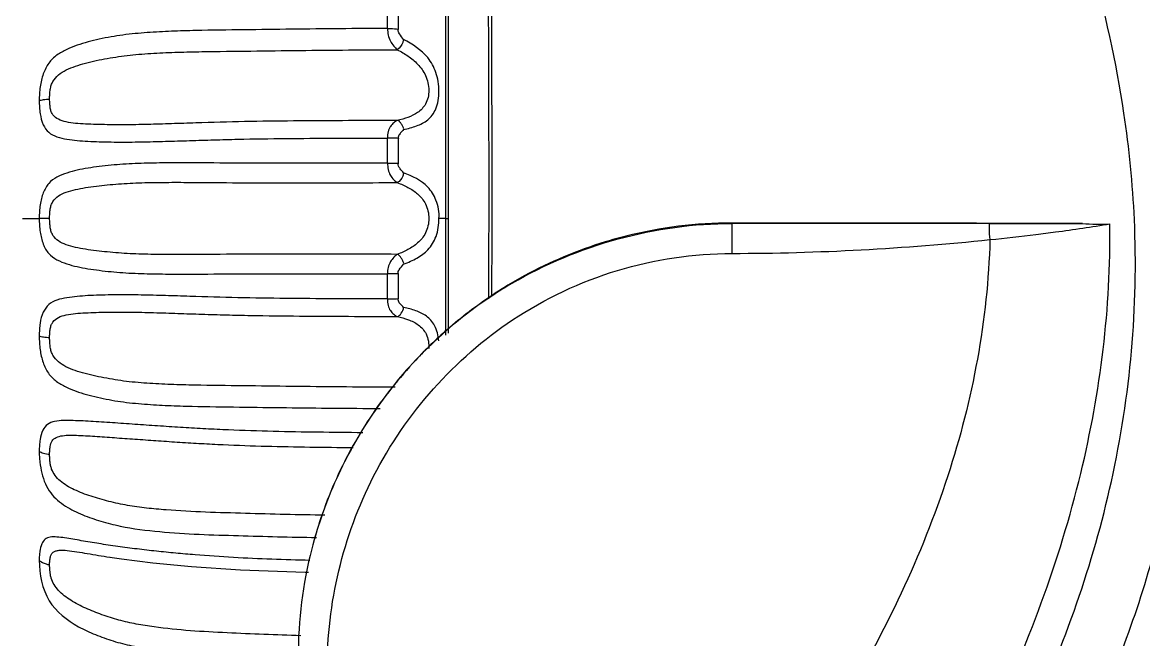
# Model space of a CAD drawing. Header units: millimetres. Extents: x 7426 to 8300, y 123 to 421.
# Drawn here: x 8176.24 to 8181.085, y 348.284 to 350.953 of the extents above; entities that cross this region are included whole.
import ezdxf

# ---------------------------------------------------------------- set-up
doc = ezdxf.new("R2010")
doc.units = ezdxf.units.MM
doc.layers.add('20_ALL_FEATURES', color=7, linetype='Continuous')

msp = doc.modelspace()

# ---------------------------------------------------------------- linework, layer by layer
at = {"layer": '20_ALL_FEATURES', "color": 7, "linetype": 'Continuous'}
for p, q in [((8178.0695, 350.1052), (8178.0693, 353.5644)), ((8178.0814, 349.6092), (8178.0814, 353.5123)), ((8177.8175, 350.9266), (8177.8175, 351.032)), ((8177.8647, 350.9227), (8177.8647, 351.0277)), ((8177.8175, 350.3447), (8177.8175, 350.4528)), ((8177.8647, 350.3435), (8177.8647, 350.4512)), ((8176.2397, 350.1052), (8176.3123, 350.1052)), ((8176.3571, 350.105), (8176.3123, 350.1051)), ((8178.0693, 350.1052), (8178.04, 350.1052)), ((8178.0693, 349.6), (8178.0693, 350.1052)), ((8179.3064, 350.0852), (8179.3064, 349.9538)), ((8180.4216, 350.0831), (8179.3064, 350.0834)), ((8180.4216, 350.0831), (8180.4425, 350.0831)), ((8180.4425, 350.0831), (8180.8209, 350.0825)), ((8177.8175, 349.7569), (8177.8175, 349.865)), ((8177.8647, 349.7585), (8177.8647, 349.8661)), ((8178.2543, 349.7724), (8178.2543, 349.7581)), ((8178.2675, 349.7716), (8178.271, 349.7728)), ((8176.617, 348.6406), (8176.6183, 348.6404))]:
    msp.add_line(p, q, dxfattribs=at)
msp.add_lwpolyline([(8176.617, 348.6406), (8176.6683, 348.6333), (8176.8033, 348.6165), (8176.9707, 348.5999), (8177.1818, 348.5855), (8177.462, 348.5752), (8177.4759, 348.575)], dxfattribs=at)
for centre, radius, start, end in [((8179.306, 348.2048), 1.8803, 89.9868, 104.0911), ((8179.3078, 348.2056), 1.8801, 107.007, 118.5714), ((8179.305, 348.2123), 1.8728, 104.1179, 106.9845), ((8179.3075, 348.2066), 1.879, 118.5775, 121.408), ((8179.3012, 348.217), 1.8669, 121.4081, 123.62), ((8179.3052, 348.2105), 1.8726, 120.4611, 123.479), ((8179.3085, 348.2069), 1.8784, 123.5254, 131.0555), ((8179.3122, 348.2001), 1.8852, 123.4819, 131.003), ((8179.3108, 348.2036), 1.8824, 131.0426, 136.7756), ((8179.3014, 348.2125), 1.8687, 131.0023, 136.7772), ((8179.3073, 348.2082), 1.8767, 136.8062, 146.5758), ((8179.313, 348.2027), 1.8838, 136.8017, 146.5212), ((8179.3056, 348.209), 1.8748, 146.5669, 151.3888), ((8179.2995, 348.2114), 1.8678, 146.5172, 151.3632), ((8179.3077, 348.209), 1.8767, 151.4178, 161.3257), ((8179.3089, 348.2072), 1.8781, 151.3876, 161.2688), ((8179.3, 348.2112), 1.8687, 161.3169, 165.5745), ((8179.2951, 348.2118), 1.8635, 161.2658, 165.551), ((8179.3028, 348.2103), 1.8714, 165.5641, 179.9813)]:
    msp.add_arc(centre, radius, start, end, dxfattribs=at)
for points, knots in [([(8189.0742, 353.6956), (8188.9353, 353.7421), (8188.6339, 353.7375), (8188.1967, 353.7421), (8187.7551, 353.74), (8187.1691, 353.7402), (8186.4383, 353.7406), (8185.5651, 353.7405), (8184.6985, 353.7405), (8183.9819, 353.7405), (8183.415, 353.7404), (8182.9966, 353.7405), (8182.5851, 353.7399), (8182.1804, 353.7426), (8181.7858, 353.6659), (8181.4251, 353.4755), (8181.1685, 353.1138), (8181.191, 352.6676), (8181.2103, 352.2295), (8181.2351, 351.7853), (8181.2596, 351.3425), (8181.2878, 350.7513), (8181.3149, 350.0129), (8181.2594, 349.1308), (8181.0397, 348.2901), (8180.7943, 347.7751), (8180.6595, 347.5315)], [0, 0, 0, 0, 0.031855, 0.063847, 0.095805, 0.127721, 0.191383, 0.254749, 0.317674, 0.379903, 0.410631, 0.441003, 0.470902, 0.500195, 0.528887, 0.557441, 0.587276, 0.619223, 0.651398, 0.683576, 0.715753, 0.747936, 0.81231, 0.876466, 0.93945, 1, 1, 1, 1]), ([(8178.2601, 351.9883), (8178.2618, 351.8161), (8178.2677, 351.0772), (8178.2688, 350.3383), (8178.2675, 349.7716)], [0, 0, 0, 0, 0.233056, 1, 1, 1, 1]), ([(8181.0455, 350.1008), (8181.0384, 350.2545), (8180.9788, 350.8561), (8180.8034, 351.4421), (8180.6347, 351.859)], [0, 0, 0, 0, 0.254818, 1, 1, 1, 1]), ([(8178.2461, 351.8161), (8178.248, 351.6618), (8178.2546, 350.9806), (8178.2557, 350.2993), (8178.2543, 349.7724)], [0, 0, 0, 0, 0.226511, 1, 1, 1, 1]), ([(8177.8175, 350.9266), (8177.7487, 350.9261), (8177.611, 350.9254), (8177.4042, 350.923), (8177.1968, 350.9206), (8177.0234, 350.9185), (8176.884, 350.9147), (8176.779, 350.9092), (8176.6745, 350.8995), (8176.5892, 350.8846), (8176.5235, 350.8688), (8176.4766, 350.8545), (8176.4312, 350.8364), (8176.388, 350.8129), (8176.3505, 350.7777), (8176.332, 350.7376), (8176.3211, 350.7026), (8176.3158, 350.6738), (8176.3134, 350.6442), (8176.3121, 350.6243), (8176.3123, 350.6145)], [0, 0, 0, 0, 0.124048, 0.248337, 0.372955, 0.498182, 0.561137, 0.624347, 0.687726, 0.750347, 0.780343, 0.809503, 0.838724, 0.868287, 0.897924, 0.92957, 0.946462, 0.964127, 0.982206, 1, 1, 1, 1]), ([(8177.8175, 350.9266), (8177.8177, 350.917), (8177.8193, 350.898), (8177.8285, 350.8717), (8177.8435, 350.8512), (8177.8542, 350.8395), (8177.8598, 350.8347)], [0, 0, 0, 0, 0.276144, 0.543916, 0.788947, 1, 1, 1, 1]), ([(8177.8175, 350.9266), (8177.8217, 350.9266), (8177.8375, 350.9263), (8177.8534, 350.9249), (8177.8647, 350.9227)], [0, 0, 0, 0, 0.265934, 1, 1, 1, 1]), ([(8177.8871, 350.8788), (8177.8808, 350.8868), (8177.8724, 350.8972), (8177.8645, 350.9106), (8177.8639, 350.9176), (8177.8645, 350.921), (8177.8647, 350.9227)], [0, 0, 0, 0, 0.597217, 0.795337, 0.900718, 1, 1, 1, 1]), ([(8177.8871, 350.8788), (8177.8862, 350.8743), (8177.8815, 350.8575), (8177.8708, 350.8416), (8177.8598, 350.8347)], [0, 0, 0, 0, 0.261354, 1, 1, 1, 1]), ([(8177.8872, 350.4893), (8177.9062, 350.4935), (8177.9426, 350.503), (8177.986, 350.5241), (8178.0129, 350.552), (8178.0285, 350.5805), (8178.0379, 350.6156), (8178.0412, 350.6552), (8178.0376, 350.6963), (8178.0254, 350.7471), (8177.9853, 350.8203), (8177.9258, 350.8589), (8177.8871, 350.8788)], [0, 0, 0, 0, 0.108686, 0.210884, 0.264031, 0.322989, 0.390619, 0.465724, 0.544112, 0.620538, 0.756575, 1, 1, 1, 1]), ([(8176.3571, 350.6214), (8176.3569, 350.6283), (8176.3579, 350.6421), (8176.3597, 350.6622), (8176.3636, 350.6809), (8176.3741, 350.7032), (8176.3949, 350.7275), (8176.4294, 350.7486), (8176.4694, 350.764), (8176.5285, 350.7815), (8176.6072, 350.7982), (8176.7056, 350.8124), (8176.8074, 350.82), (8176.9111, 350.8243), (8177.051, 350.827), (8177.2267, 350.8289), (8177.5081, 350.8326), (8177.7192, 350.834), (8177.8598, 350.8347)], [0, 0, 0, 0, 0.012965, 0.026083, 0.037954, 0.048698, 0.072022, 0.096974, 0.123948, 0.152587, 0.212809, 0.275205, 0.33954, 0.40474, 0.470461, 0.60288, 0.735383, 1, 1, 1, 1]), ([(8177.8598, 350.8347), (8177.8757, 350.8264), (8177.9071, 350.8082), (8177.9508, 350.7728), (8177.9864, 350.723), (8178.0009, 350.6607), (8177.9881, 350.6001), (8177.9503, 350.5609), (8177.906, 350.5407), (8177.8755, 350.5322), (8177.8598, 350.5285)], [0, 0, 0, 0, 0.12271, 0.246587, 0.381449, 0.532453, 0.671127, 0.78404, 0.890146, 1, 1, 1, 1]), ([(8176.3123, 350.6145), (8176.3183, 350.6167), (8176.3332, 350.6195), (8176.3483, 350.6209), (8176.3571, 350.6214)], [0, 0, 0, 0, 0.416105, 1, 1, 1, 1]), ([(8176.3123, 350.6145), (8176.3125, 350.6049), (8176.3127, 350.5859), (8176.3169, 350.5507), (8176.3259, 350.512), (8176.3513, 350.4747), (8176.3898, 350.4559), (8176.4321, 350.4472), (8176.477, 350.4418), (8176.5237, 350.4386), (8176.5895, 350.436), (8176.6749, 350.4346), (8176.7791, 350.4364), (8176.8839, 350.4392), (8176.9886, 350.4424), (8177.0929, 350.4457), (8177.2315, 350.4492), (8177.4042, 350.4509), (8177.611, 350.4523), (8177.7487, 350.4527), (8177.8175, 350.4528)], [0, 0, 0, 0, 0.017868, 0.035183, 0.065629, 0.090874, 0.115797, 0.142802, 0.170839, 0.199624, 0.229653, 0.293021, 0.357887, 0.422841, 0.487594, 0.552107, 0.616402, 0.744591, 0.872405, 1, 1, 1, 1]), ([(8177.8598, 350.5284), (8177.7192, 350.5283), (8177.5081, 350.5272), (8177.2267, 350.525), (8177.0509, 350.5198), (8176.911, 350.5152), (8176.8074, 350.5121), (8176.7059, 350.5093), (8176.6077, 350.5102), (8176.5291, 350.5117), (8176.4699, 350.5156), (8176.4304, 350.521), (8176.3962, 350.531), (8176.3738, 350.5477), (8176.3635, 350.5661), (8176.3596, 350.5828), (8176.3583, 350.598), (8176.3576, 350.6111), (8176.3568, 350.618), (8176.3571, 350.6214)], [0, 0, 0, 0, 0.26895, 0.403653, 0.538271, 0.605103, 0.671349, 0.736522, 0.799287, 0.859056, 0.887003, 0.912726, 0.935125, 0.954514, 0.96422, 0.974866, 0.986916, 0.993443, 1, 1, 1, 1]), ([(8177.8598, 350.5285), (8177.8544, 350.5263), (8177.8434, 350.5187), (8177.8319, 350.5061), (8177.824, 350.4926), (8177.8187, 350.4757), (8177.8176, 350.4621), (8177.8175, 350.4528)], [0, 0, 0, 0, 0.19163, 0.42537, 0.556341, 0.696218, 1, 1, 1, 1]), ([(8177.8872, 350.4893), (8177.888, 350.4915), (8177.8866, 350.4965), (8177.8833, 350.5049), (8177.8779, 350.5145), (8177.8702, 350.524), (8177.8633, 350.5278), (8177.8598, 350.5285)], [0, 0, 0, 0, 0.137943, 0.279068, 0.550138, 0.788703, 1, 1, 1, 1]), ([(8177.8872, 350.4893), (8177.8847, 350.4867), (8177.8804, 350.482), (8177.8742, 350.4751), (8177.8689, 350.4686), (8177.8632, 350.461), (8177.8643, 350.4544), (8177.8647, 350.4511)], [0, 0, 0, 0, 0.236816, 0.415483, 0.596173, 0.785253, 1, 1, 1, 1]), ([(8177.8647, 350.4511), (8177.8613, 350.4514), (8177.8455, 350.4525), (8177.8298, 350.4528), (8177.8175, 350.4528)], [0, 0, 0, 0, 0.221389, 1, 1, 1, 1]), ([(8177.8175, 350.3447), (8177.7488, 350.3445), (8177.6111, 350.3444), (8177.4043, 350.3437), (8177.1968, 350.3438), (8177.0234, 350.3453), (8176.8841, 350.3457), (8176.7792, 350.3443), (8176.6749, 350.3403), (8176.5895, 350.3322), (8176.5237, 350.3229), (8176.4769, 350.314), (8176.4318, 350.3021), (8176.3888, 350.2859), (8176.3507, 350.2584), (8176.3317, 350.2229), (8176.321, 350.191), (8176.3158, 350.1636), (8176.3133, 350.1347), (8176.3121, 350.115), (8176.3123, 350.1052)], [0, 0, 0, 0, 0.125828, 0.251898, 0.378298, 0.505313, 0.569144, 0.633173, 0.697208, 0.760062, 0.789933, 0.818716, 0.847152, 0.875261, 0.902425, 0.931071, 0.946968, 0.964038, 0.98194, 1, 1, 1, 1]), ([(8177.8175, 350.3447), (8177.8217, 350.3447), (8177.8375, 350.3446), (8177.8532, 350.3442), (8177.8647, 350.3436)], [0, 0, 0, 0, 0.266906, 1, 1, 1, 1]), ([(8177.8175, 350.3447), (8177.8177, 350.3351), (8177.8191, 350.3166), (8177.8283, 350.2914), (8177.8433, 350.2731), (8177.8542, 350.2634), (8177.8598, 350.2599)], [0, 0, 0, 0, 0.290549, 0.559548, 0.798854, 1, 1, 1, 1]), ([(8177.8871, 350.3021), (8177.882, 350.308), (8177.8746, 350.3171), (8177.864, 350.3301), (8177.8637, 350.3393), (8177.8647, 350.3435)], [0, 0, 0, 0, 0.480538, 0.730733, 1, 1, 1, 1]), ([(8177.8871, 350.3021), (8177.8863, 350.2974), (8177.8819, 350.2811), (8177.871, 350.2651), (8177.8598, 350.2599)], [0, 0, 0, 0, 0.275289, 1, 1, 1, 1]), ([(8178.04, 350.1052), (8178.0428, 350.1316), (8178.0325, 350.1816), (8177.9856, 350.2599), (8177.9249, 350.2879), (8177.8871, 350.3021)], [0, 0, 0, 0, 0.297644, 0.547561, 1, 1, 1, 1]), ([(8176.3571, 350.105), (8176.3569, 350.1119), (8176.3579, 350.1257), (8176.3597, 350.1453), (8176.3635, 350.1632), (8176.3739, 350.1836), (8176.3953, 350.2046), (8176.4298, 350.2205), (8176.4697, 350.2307), (8176.5288, 350.2416), (8176.6076, 350.2509), (8176.7058, 350.2583), (8176.8075, 350.2609), (8176.9111, 350.2614), (8177.051, 350.2603), (8177.2267, 350.2589), (8177.5081, 350.2593), (8177.7192, 350.2596), (8177.8598, 350.2599)], [0, 0, 0, 0, 0.013091, 0.026032, 0.037477, 0.047574, 0.069122, 0.092735, 0.118898, 0.147043, 0.20684, 0.269292, 0.333997, 0.399695, 0.465962, 0.599504, 0.733129, 1, 1, 1, 1]), ([(8177.8598, 350.2599), (8177.8756, 350.2538), (8177.9066, 350.2403), (8177.9507, 350.212), (8177.9873, 350.1669), (8178.0009, 350.1049), (8177.9873, 350.0429), (8177.9507, 349.9977), (8177.9066, 349.9694), (8177.8756, 349.9559), (8177.8598, 349.9498)], [0, 0, 0, 0, 0.115305, 0.229654, 0.353841, 0.500045, 0.646157, 0.770357, 0.884706, 1, 1, 1, 1]), ([(8176.3123, 350.1052), (8176.3125, 350.0953), (8176.3127, 350.0756), (8176.317, 350.0381), (8176.3265, 349.9955), (8176.3506, 349.9519), (8176.3887, 349.9243), (8176.4315, 349.9079), (8176.4767, 349.896), (8176.5235, 349.8873), (8176.5893, 349.878), (8176.6746, 349.8695), (8176.779, 349.8656), (8176.8839, 349.8642), (8177.0232, 349.8643), (8177.1967, 349.8663), (8177.4042, 349.8657), (8177.611, 349.8655), (8177.7487, 349.8652), (8177.8175, 349.865)], [0, 0, 0, 0, 0.018101, 0.035962, 0.068912, 0.09757, 0.124779, 0.152824, 0.181242, 0.210074, 0.239971, 0.302763, 0.366793, 0.430843, 0.494678, 0.621675, 0.748096, 0.874155, 1, 1, 1, 1]), ([(8177.8598, 349.9498), (8177.7192, 349.9501), (8177.5081, 349.9501), (8177.2267, 349.9512), (8177.051, 349.9493), (8176.911, 349.9485), (8176.8074, 349.9492), (8176.7058, 349.9514), (8176.6076, 349.9594), (8176.5288, 349.9684), (8176.4696, 349.9792), (8176.4299, 349.9899), (8176.3955, 350.0057), (8176.3738, 350.0265), (8176.3636, 350.0471), (8176.3596, 350.0649), (8176.3583, 350.0809), (8176.3577, 350.0945), (8176.3568, 350.1015), (8176.3571, 350.105)], [0, 0, 0, 0, 0.2669, 0.400568, 0.534117, 0.600408, 0.66612, 0.73081, 0.793283, 0.853029, 0.881184, 0.907444, 0.930969, 0.952206, 0.962853, 0.97419, 0.98666, 0.993343, 1, 1, 1, 1]), ([(8177.8872, 349.9077), (8177.907, 349.9151), (8177.9448, 349.9313), (8177.9974, 349.9685), (8178.0333, 350.0294), (8178.0401, 350.0788), (8178.04, 350.1052)], [0, 0, 0, 0, 0.236123, 0.457672, 0.705256, 1, 1, 1, 1]), ([(8178.0693, 350.1052), (8178.071, 350.1052), (8178.074, 350.1053), (8178.0779, 350.1051), (8178.0799, 350.1056), (8178.0813, 350.1051), (8178.0814, 350.1053)], [0, 0, 0, 0, 0.432376, 0.743822, 0.934345, 1, 1, 1, 1]), ([(8180.5894, 347.9298), (8180.7437, 348.2616), (8180.9948, 348.9698), (8181.0628, 349.7222), (8181.0455, 350.1008)], [0, 0, 0, 0, 0.491224, 1, 1, 1, 1]), ([(8180.8209, 350.0825), (8180.7048, 350.083), (8180.1999, 350.0845), (8179.6951, 350.0849), (8179.3064, 350.0852)], [0, 0, 0, 0, 0.230029, 1, 1, 1, 1]), ([(8180.4172, 347.9048), (8180.5834, 348.2566), (8180.8506, 348.9648), (8180.9446, 349.7199), (8180.9394, 350.082)], [0, 0, 0, 0, 0.517927, 1, 1, 1, 1]), ([(8180.4216, 350.0133), (8180.42, 350.0296), (8180.4176, 350.0535), (8180.4195, 350.0727), (8180.4197, 350.083), (8180.4216, 350.0831)], [0, 0, 0, 0, 0.699501, 0.918221, 1, 1, 1, 1]), ([(8180.62, 350.0362), (8180.6483, 350.0396), (8180.755, 350.0531), (8180.8616, 350.0679), (8180.9394, 350.082)], [0, 0, 0, 0, 0.264766, 1, 1, 1, 1]), ([(8180.4212, 350.0133), (8180.412, 349.6674), (8180.2775, 348.9593), (8179.8308, 348.0313), (8179.2869, 347.2629), (8178.8995, 346.8344), (8178.7114, 346.6513)], [0, 0, 0, 0, 0.269298, 0.551574, 0.795663, 1, 1, 1, 1]), ([(8177.8598, 349.9498), (8177.8543, 349.9463), (8177.8436, 349.9363), (8177.829, 349.918), (8177.819, 349.8931), (8177.8176, 349.8745), (8177.8175, 349.865)], [0, 0, 0, 0, 0.199486, 0.439208, 0.709116, 1, 1, 1, 1]), ([(8177.8872, 349.9077), (8177.888, 349.9099), (8177.8866, 349.9149), (8177.8832, 349.9234), (8177.8762, 349.9365), (8177.8673, 349.9473), (8177.8598, 349.9498)], [0, 0, 0, 0, 0.134559, 0.271087, 0.541336, 1, 1, 1, 1]), ([(8178.3584, 349.6663), (8178.4977, 349.7587), (8178.8041, 349.9042), (8179.1398, 349.9535), (8179.3064, 349.9538)], [0, 0, 0, 0, 0.500678, 1, 1, 1, 1]), ([(8177.8647, 349.8661), (8177.8644, 349.8691), (8177.8632, 349.8755), (8177.8725, 349.8898), (8177.8807, 349.8998), (8177.8872, 349.9077)], [0, 0, 0, 0, 0.184005, 0.375025, 1, 1, 1, 1]), ([(8177.8647, 349.8661), (8177.8613, 349.8659), (8177.8455, 349.8652), (8177.8298, 349.865), (8177.8175, 349.865)], [0, 0, 0, 0, 0.22121, 1, 1, 1, 1]), ([(8177.8175, 349.7569), (8177.7487, 349.757), (8177.611, 349.7576), (8177.4042, 349.7586), (8177.1968, 349.7612), (8177.0234, 349.7661), (8176.8841, 349.7706), (8176.7792, 349.7736), (8176.675, 349.7752), (8176.5896, 349.7741), (8176.5238, 349.7714), (8176.4771, 349.7681), (8176.4322, 349.7628), (8176.3899, 349.7542), (8176.3513, 349.7355), (8176.3264, 349.698), (8176.3164, 349.6596), (8176.3133, 349.6243), (8176.3121, 349.6054), (8176.3123, 349.5957)], [0, 0, 0, 0, 0.127585, 0.255417, 0.383594, 0.512425, 0.57718, 0.642118, 0.706989, 0.770434, 0.800435, 0.829162, 0.857221, 0.884316, 0.909179, 0.934369, 0.964857, 0.982125, 1, 1, 1, 1]), ([(8177.8175, 349.7569), (8177.8217, 349.7569), (8177.8375, 349.757), (8177.8532, 349.7576), (8177.8647, 349.7586)], [0, 0, 0, 0, 0.266805, 1, 1, 1, 1]), ([(8177.8175, 349.7569), (8177.8177, 349.7476), (8177.819, 349.73), (8177.8282, 349.7064), (8177.8431, 349.6908), (8177.8542, 349.6834), (8177.8598, 349.6812)], [0, 0, 0, 0, 0.30365, 0.572022, 0.805696, 1, 1, 1, 1]), ([(8177.8871, 349.7204), (8177.8846, 349.723), (8177.8801, 349.7275), (8177.8739, 349.7342), (8177.8683, 349.7405), (8177.8634, 349.7486), (8177.864, 349.7553), (8177.8647, 349.7585)], [0, 0, 0, 0, 0.233425, 0.410752, 0.591571, 0.784025, 1, 1, 1, 1]), ([(8177.8598, 349.6813), (8177.867, 349.6827), (8177.8797, 349.6959), (8177.8864, 349.7113), (8177.8871, 349.7204)], [0, 0, 0, 0, 0.446818, 1, 1, 1, 1]), ([(8178.0391, 349.5763), (8178.037, 349.5988), (8178.0298, 349.6313), (8178.0065, 349.6653), (8177.9799, 349.689), (8177.9392, 349.7077), (8177.9049, 349.7165), (8177.8871, 349.7204)], [0, 0, 0, 0, 0.297073, 0.420946, 0.535466, 0.760568, 1, 1, 1, 1]), ([(8176.3571, 349.5887), (8176.3569, 349.5954), (8176.3579, 349.6087), (8176.3596, 349.6274), (8176.3635, 349.6441), (8176.3738, 349.6624), (8176.3961, 349.6792), (8176.4304, 349.6894), (8176.4699, 349.6943), (8176.5132, 349.6972), (8176.5591, 349.6989), (8176.6232, 349.7002), (8176.706, 349.7004), (8176.8075, 349.698), (8176.9111, 349.6946), (8177.0158, 349.691), (8177.121, 349.6879), (8177.2618, 349.6848), (8177.5081, 349.6822), (8177.7192, 349.6814), (8177.8598, 349.6812)], [0, 0, 0, 0, 0.012882, 0.025315, 0.036051, 0.045299, 0.064943, 0.087419, 0.113077, 0.141016, 0.170466, 0.200826, 0.263584, 0.328769, 0.395001, 0.461813, 0.529018, 0.596421, 0.73108, 1, 1, 1, 1]), ([(8177.5565, 348.1524), (8177.5565, 348.4397), (8177.6966, 349.0368), (8178.1073, 349.4996), (8178.3584, 349.6663)], [0, 0, 0, 0, 0.488008, 1, 1, 1, 1]), ([(8177.8598, 349.6813), (8177.876, 349.6774), (8177.9075, 349.6686), (8177.9534, 349.6471), (8177.9913, 349.6043), (8177.9972, 349.5635), (8177.9958, 349.542)], [0, 0, 0, 0, 0.232541, 0.457288, 0.699628, 1, 1, 1, 1]), ([(8176.3571, 349.5887), (8176.3483, 349.5892), (8176.3332, 349.5907), (8176.3182, 349.5935), (8176.3123, 349.5957)], [0, 0, 0, 0, 0.58375, 1, 1, 1, 1]), ([(8176.3123, 349.5957), (8176.3125, 349.586), (8176.3127, 349.5665), (8176.3169, 349.5283), (8176.3266, 349.4833), (8176.3489, 349.4349), (8176.3849, 349.3997), (8176.4268, 349.3756), (8176.4712, 349.3573), (8176.517, 349.343), (8176.5812, 349.3273), (8176.6645, 349.3116), (8176.767, 349.3016), (8176.87, 349.2958), (8177.0068, 349.2913), (8177.177, 349.2898), (8177.3807, 349.2867), (8177.5836, 349.2848), (8177.7188, 349.2838), (8177.7863, 349.2833)], [0, 0, 0, 0, 0.017871, 0.035821, 0.070506, 0.102251, 0.131957, 0.16149, 0.190739, 0.219881, 0.249741, 0.31212, 0.375473, 0.438729, 0.501717, 0.626972, 0.751637, 0.875929, 1, 1, 1, 1]), ([(8177.8502, 349.3751), (8177.7803, 349.3754), (8177.6405, 349.3763), (8177.4306, 349.378), (8177.2207, 349.3813), (8177.046, 349.3826), (8176.9068, 349.3858), (8176.8038, 349.3903), (8176.7026, 349.3976), (8176.605, 349.4127), (8176.5268, 349.4289), (8176.4681, 349.4464), (8176.4286, 349.4623), (8176.3946, 349.4832), (8176.3737, 349.5073), (8176.3636, 349.5297), (8176.3597, 349.5483), (8176.3583, 349.5646), (8176.3577, 349.5782), (8176.3568, 349.5852), (8176.3571, 349.5887)], [0, 0, 0, 0, 0.132393, 0.264732, 0.397336, 0.529782, 0.595532, 0.660748, 0.725042, 0.787442, 0.847561, 0.876183, 0.903246, 0.928062, 0.951014, 0.962396, 0.974158, 0.986741, 0.993412, 1, 1, 1, 1]), ([(8177.7105, 349.1785), (8177.6461, 349.179), (8177.5172, 349.1804), (8177.3236, 349.1835), (8177.1619, 349.1888), (8177.0321, 349.195), (8176.9344, 349.2007), (8176.8364, 349.207), (8176.7384, 349.2138), (8176.6416, 349.2206), (8176.5628, 349.2259), (8176.5024, 349.2294), (8176.4595, 349.2311), (8176.4185, 349.2318), (8176.3807, 349.2293), (8176.3464, 349.2175), (8176.3239, 349.1871), (8176.3159, 349.1547), (8176.3132, 349.1242), (8176.3121, 349.1075), (8176.3123, 349.0989)], [0, 0, 0, 0, 0.129524, 0.259331, 0.389571, 0.454978, 0.520636, 0.58652, 0.652568, 0.718305, 0.781677, 0.81141, 0.840079, 0.868045, 0.893959, 0.916273, 0.938366, 0.96641, 0.98273, 1, 1, 1, 1]), ([(8176.3571, 349.0851), (8176.357, 349.0908), (8176.3578, 349.1019), (8176.3595, 349.1215), (8176.3651, 349.1439), (8176.3869, 349.1602), (8176.4144, 349.1669), (8176.4469, 349.1685), (8176.4833, 349.1673), (8176.5225, 349.1652), (8176.5778, 349.1613), (8176.6495, 349.1564), (8176.738, 349.1501), (8176.8287, 349.1436), (8176.9208, 349.1374), (8177.0137, 349.1318), (8177.1383, 349.1254), (8177.3566, 349.1177), (8177.5439, 349.1157), (8177.6686, 349.1144)], [0, 0, 0, 0, 0.012478, 0.024423, 0.043482, 0.060605, 0.080924, 0.104914, 0.131869, 0.160735, 0.190912, 0.253453, 0.31849, 0.385332, 0.4529, 0.520944, 0.589319, 0.726456, 1, 1, 1, 1]), ([(8176.3123, 349.0989), (8176.3176, 349.095), (8176.3325, 349.089), (8176.348, 349.0861), (8176.3571, 349.0851)], [0, 0, 0, 0, 0.416467, 1, 1, 1, 1]), ([(8176.3123, 349.0989), (8176.3125, 349.091), (8176.3126, 349.0751), (8176.3155, 349.0431), (8176.3226, 349.0033), (8176.337, 348.9579), (8176.3672, 348.9053), (8176.424, 348.859), (8176.4997, 348.822), (8176.5794, 348.7952), (8176.6898, 348.7665), (8176.8324, 348.7494), (8177.0031, 348.7385), (8177.173, 348.7337), (8177.342, 348.7288), (8177.4545, 348.7266), (8177.5106, 348.7256)], [0, 0, 0, 0, 0.017111, 0.034578, 0.069939, 0.104772, 0.137776, 0.200378, 0.260378, 0.32059, 0.383059, 0.508195, 0.632175, 0.755232, 0.877789, 1, 1, 1, 1]), ([(8177.5473, 348.8218), (8177.49, 348.8227), (8177.3753, 348.8248), (8177.2032, 348.8298), (8177.0316, 348.8343), (8176.8892, 348.8416), (8176.7766, 348.852), (8176.6938, 348.8631), (8176.6137, 348.8808), (8176.5368, 348.9027), (8176.4758, 348.9254), (8176.4318, 348.9485), (8176.4032, 348.9686), (8176.3802, 348.9927), (8176.3672, 349.0162), (8176.3613, 349.0363), (8176.359, 349.0521), (8176.358, 349.0657), (8176.3575, 349.0767), (8176.3569, 349.0823), (8176.3571, 349.0851)], [0, 0, 0, 0, 0.132703, 0.26573, 0.398572, 0.530403, 0.595742, 0.660319, 0.723641, 0.785648, 0.845362, 0.873802, 0.900682, 0.925961, 0.950149, 0.962119, 0.974291, 0.987006, 0.993634, 1, 1, 1, 1]), ([(8177.4823, 348.6266), (8177.4273, 348.6279), (8177.3171, 348.6309), (8177.1515, 348.6383), (8177.0132, 348.6478), (8176.9022, 348.6576), (8176.8186, 348.6661), (8176.735, 348.6756), (8176.6521, 348.6865), (8176.5718, 348.6986), (8176.5073, 348.7095), (8176.458, 348.7178), (8176.4229, 348.7239), (8176.3902, 348.7281), (8176.3614, 348.7286), (8176.3359, 348.7196), (8176.3203, 348.6959), (8176.315, 348.6707), (8176.313, 348.6468), (8176.3122, 348.6336), (8176.3123, 348.6268)], [0, 0, 0, 0, 0.132166, 0.264747, 0.398096, 0.465149, 0.532447, 0.599951, 0.667311, 0.733196, 0.794967, 0.824446, 0.853346, 0.880438, 0.90358, 0.922278, 0.942355, 0.96842, 0.983658, 1, 1, 1, 1]), ([(8176.3571, 348.6066), (8176.3569, 348.6127), (8176.3579, 348.6243), (8176.3597, 348.6402), (8176.3638, 348.6537), (8176.3725, 348.6631), (8176.3844, 348.6682), (8176.4048, 348.6717), (8176.4355, 348.6698), (8176.476, 348.6636), (8176.5372, 348.6533), (8176.5846, 348.6455), (8176.617, 348.6406)], [0, 0, 0, 0, 0.059334, 0.113156, 0.156708, 0.19354, 0.233857, 0.280747, 0.394812, 0.531235, 0.680759, 1, 1, 1, 1]), ([(8176.3571, 348.6066), (8176.3524, 348.6074), (8176.3364, 348.611), (8176.3204, 348.6182), (8176.3123, 348.6268)], [0, 0, 0, 0, 0.285631, 1, 1, 1, 1]), ([(8176.3123, 348.6268), (8176.3138, 348.5668), (8176.3346, 348.4431), (8176.455, 348.3502), (8176.5551, 348.3046), (8176.632, 348.2767), (8176.7116, 348.2561), (8176.8188, 348.2378), (8176.9527, 348.2232), (8177.1129, 348.2139), (8177.2722, 348.2071), (8177.3782, 348.2034), (8177.4311, 348.2018)], [0, 0, 0, 0, 0.136776, 0.265441, 0.326234, 0.388668, 0.451403, 0.51355, 0.636499, 0.758244, 0.879314, 1, 1, 1, 1]), ([(8177.4423, 348.3008), (8177.3893, 348.3023), (8177.2833, 348.306), (8177.1244, 348.3129), (8176.9661, 348.3213), (8176.8351, 348.3342), (8176.7319, 348.3502), (8176.6564, 348.3675), (8176.5836, 348.3909), (8176.5136, 348.4181), (8176.4492, 348.4511), (8176.4027, 348.4864), (8176.3763, 348.5209), (8176.3654, 348.544), (8176.3607, 348.5629), (8176.3589, 348.5773), (8176.3579, 348.5895), (8176.3575, 348.5993), (8176.3569, 348.6042), (8176.3571, 348.6066)], [0, 0, 0, 0, 0.132208, 0.264642, 0.396588, 0.527588, 0.592614, 0.65694, 0.720528, 0.78321, 0.844007, 0.900652, 0.926866, 0.951659, 0.963592, 0.975492, 0.98772, 0.99404, 1, 1, 1, 1])]:
    msp.add_open_spline(points, degree=3, knots=knots, dxfattribs=at)
for points in [[(8178.3559, 349.8246), (8178.6389, 349.9911), (8178.9781, 350.0834), (8179.3064, 350.0834)], [(8180.8209, 350.0825), (8180.8604, 350.0824), (8180.9003, 350.0765), (8180.9394, 350.082)], [(8179.3064, 349.954), (8179.6786, 349.954), (8180.0511, 349.9753), (8180.4214, 350.0133)], [(8180.4214, 350.0133), (8180.4876, 350.0207), (8180.5539, 350.0282), (8180.62, 350.0362)]]:
    msp.add_open_spline(points, degree=3, dxfattribs=at)

doc.saveas('drawing.dxf')
